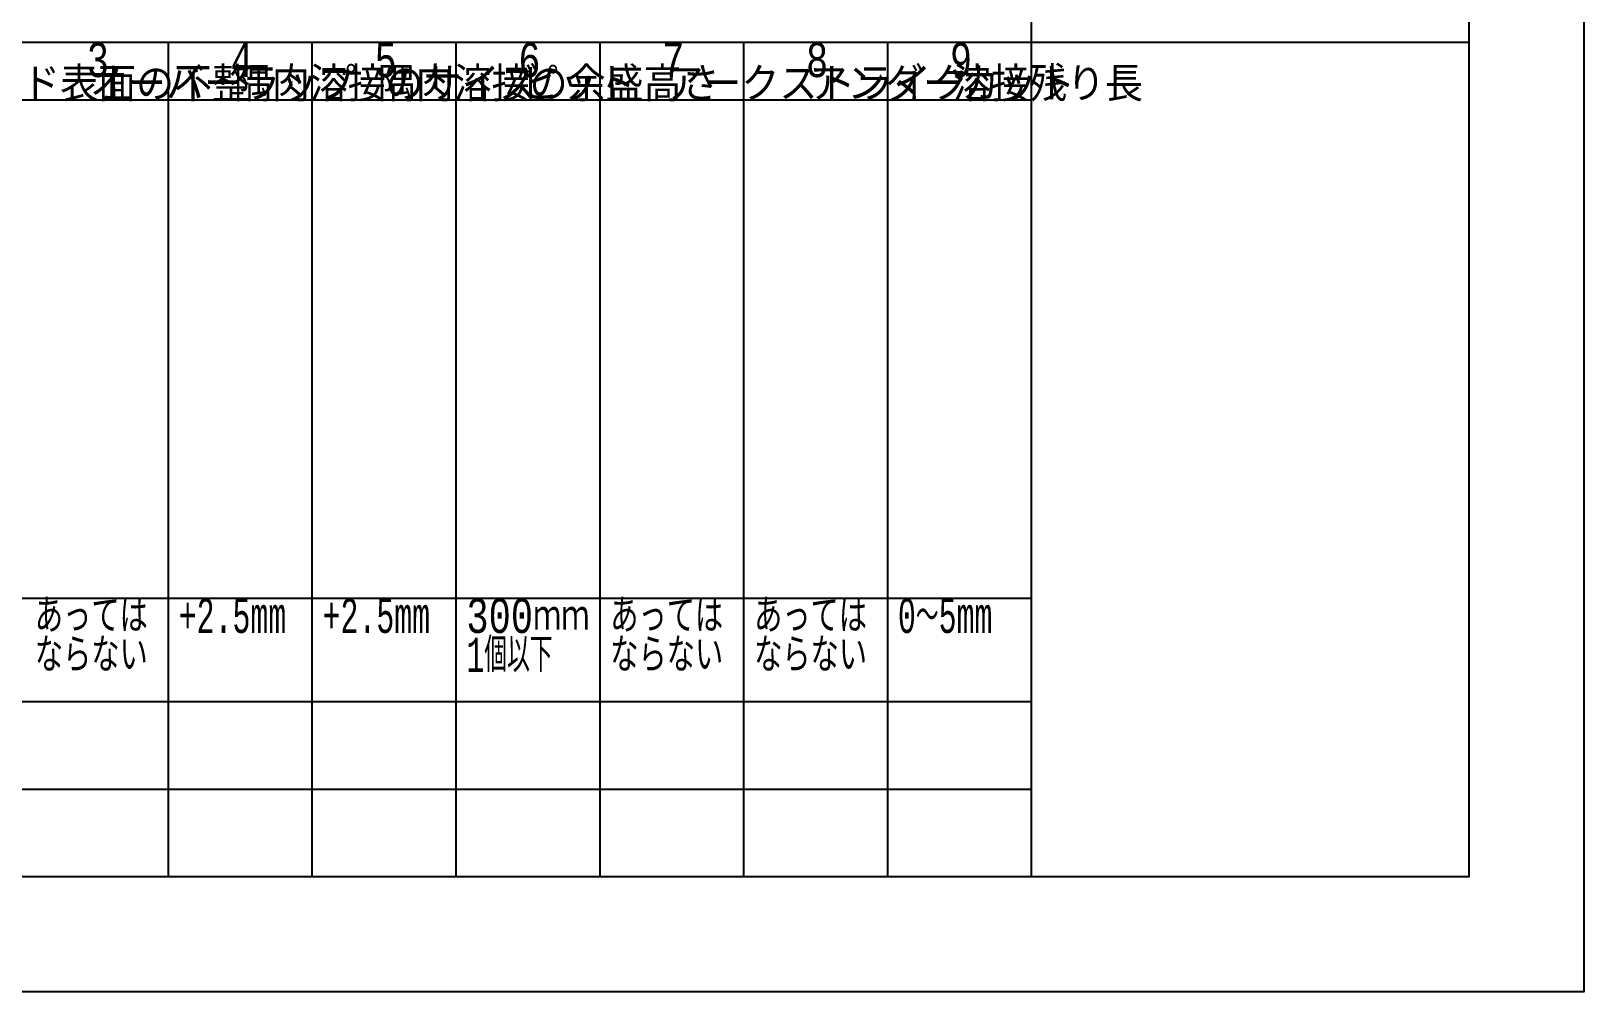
# Model space of a CAD drawing. Header units: millimetres. Extents: x -11384 to 29624, y 0 to 17788.
# Drawn here: x -5736 to -4656, y 4809 to 5476 of the extents above; entities that cross this region are included whole.
import ezdxf
from ezdxf.enums import TextEntityAlignment as Align

# ---------------------------------------------------------------- set-up
doc = ezdxf.new("R2010")
doc.units = ezdxf.units.MM
doc.header["$LTSCALE"] = 5
doc.layers.get('0').update_dxf_attribs({"color": 255})
doc.layers.add('寸法', color=4, linetype='Continuous')
doc.layers.add('文字', color=7, linetype='Continuous')
doc.styles.add('DLSTANDARD1', font='monotxt.shx', dxfattribs={"width": 0.6, "bigfont": 'extfont'})
doc.styles.add('TATEGAKI', font='txt', dxfattribs={"bigfont": 'bigfont.shx'})

msp = doc.modelspace()

# ---------------------------------------------------------------- linework, layer by layer
at = {"linetype": 'Continuous', "lineweight": -3}
for p, q in [((-7940.313, 5468.54), (-4736.313, 5468.54)), ((-7940.313, 5428.54), (-5040.313, 5428.54)), ((-7940.313, 5082.249), (-5040.313, 5082.249)), ((-7940.313, 5010.476), (-5040.313, 5010.476)), ((-7940.313, 4949.508), (-5040.313, 4949.508))]:
    msp.add_line(p, q, dxfattribs=at)
for points in [[(-8020.313, 7184.54), (-4656.313, 7184.54), (-4656.313, 4808.54), (-8020.313, 4808.54)], [(-7940.313, 7104.54), (-4736.313, 7104.54), (-4736.313, 4888.54), (-7940.313, 4888.54)]]:
    msp.add_lwpolyline(points, close=True, dxfattribs=at)
at = {"layer": '寸法', "linetype": 'Continuous'}
for p, q in [((-5040.313, 4888.54), (-5040.313, 5508.54)), ((-5640.313, 4888.54), (-5640.313, 5468.54)), ((-5540.313, 4888.54), (-5540.313, 5468.54)), ((-5440.313, 4888.54), (-5440.313, 5468.54)), ((-5340.313, 4888.54), (-5340.313, 5468.54)), ((-5240.313, 4888.54), (-5240.313, 5468.54)), ((-5140.313, 4888.54), (-5140.313, 5468.54))]:
    msp.add_line(p, q, dxfattribs=at)

# ---------------------------------------------------------------- texts
at = {"layer": '文字', "color": 0, "linetype": 'Continuous', "ltscale": 6, "style": 'DLSTANDARD1'}
for s, width, p in [('3', 0.74375, (-5697.105, 5437.115)), ('4', 0.74375, (-5597.105, 5437.115)), ('5', 0.74375, (-5497.105, 5437.115)), ('6', 0.74375, (-5397.105, 5437.115)), ('7', 0.74375, (-5297.105, 5437.115)), ('8', 0.74375, (-5197.105, 5437.115)), ('あっては', 0.74375, (-5733.219, 5050.824)), ('+2.5mm', 0.6, (-5633.219, 5050.824)), ('+2.5mm', 0.6, (-5533.219, 5050.824)), ('300ｍｍ', 0.74375, (-5433.219, 5050.824)), ('あっては', 0.74375, (-5333.219, 5050.824)), ('あっては', 0.74375, (-5233.219, 5050.824)), ('ならない', 0.74375, (-5733.219, 5023.62)), ('1個以下', 0.6, (-5433.219, 5023.62)), ('ならない', 0.74375, (-5333.219, 5023.62)), ('ならない', 0.74375, (-5233.219, 5023.62))]:
    msp.add_text(s, height=24, dxfattribs=dict(at, width=width)).set_placement(p, align=Align.BOTTOM_LEFT)
at = {"layer": '文字', "color": 1, "linetype": 'Continuous', "ltscale": 6, "style": 'DLSTANDARD1'}
for s, width, p in [('9', 0.74375, (-5097.105, 5437.115)), ('0～5mm', 0.6, (-5133.219, 5050.824))]:
    msp.add_text(s, height=24, dxfattribs=dict(at, width=width)).set_placement(p, align=Align.BOTTOM_LEFT)
at = {"layer": '文字', "color": 0, "linetype": 'Continuous', "ltscale": 6, "style": 'TATEGAKI'}
for s, p in [('ビード表面の不整', (-5794.837, 5420.213)), ('オーバーラップ', (-5694.837, 5420.213)), ('隅肉溶接のサイズ', (-5594.837, 5420.213)), ('隅肉溶接の余盛高さ', (-5494.837, 5420.213)), ('ピット', (-5394.837, 5420.213)), ('アークストライク', (-5294.837, 5420.213)), ('アンダーカット', (-5194.837, 5420.213))]:
    msp.add_text(s, height=24, dxfattribs=at).set_placement(p, align=Align.BOTTOM_LEFT)
at = {"layer": '文字', "color": 1, "linetype": 'Continuous', "ltscale": 6, "style": 'TATEGAKI'}
msp.add_text('溶接残り長', height=24, dxfattribs=at).set_placement((-5094.837, 5420.213), align=Align.BOTTOM_LEFT)

doc.saveas('drawing.dxf')
